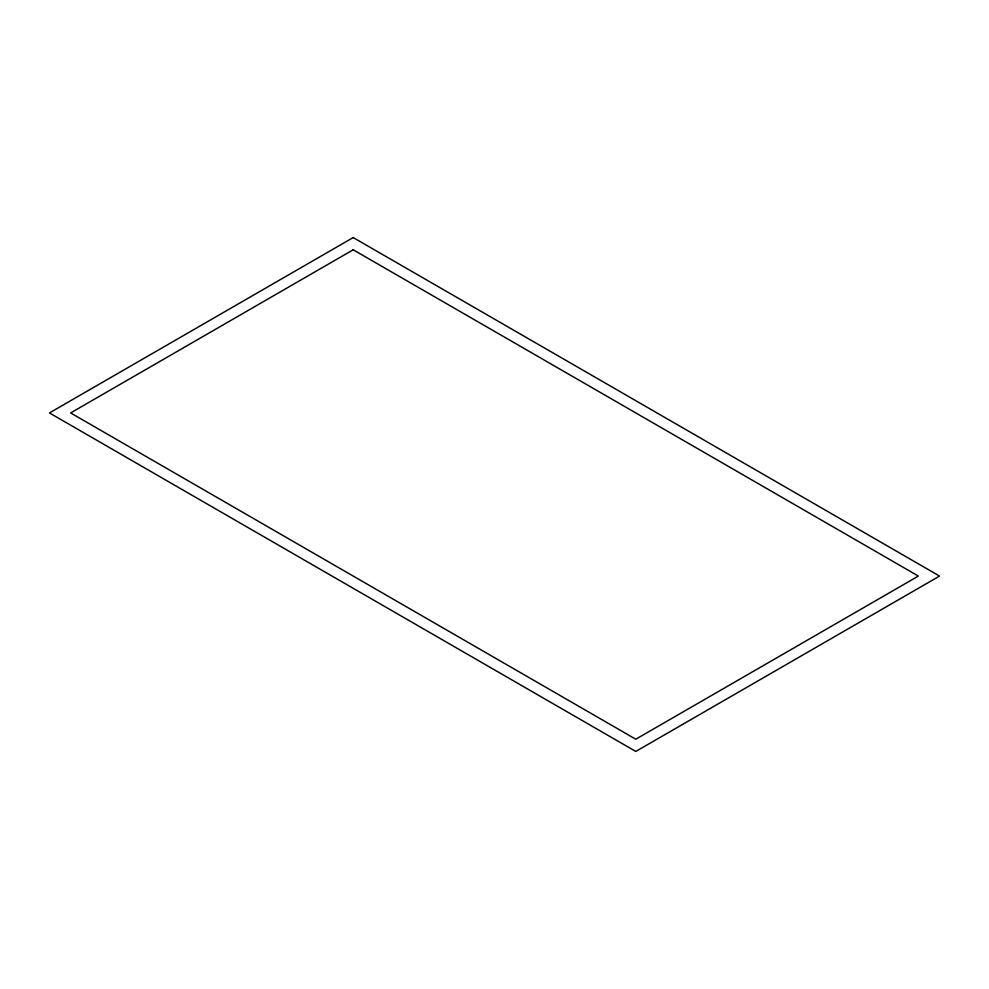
<?xml version="1.0" encoding="UTF-8"?>
<svg xmlns="http://www.w3.org/2000/svg" width="989" height="989" viewBox="0 0 989 989"><rect width="100%" height="100%" fill="white"/><g stroke="black" fill="none" stroke-linecap="round" stroke-linejoin="round"><path stroke-width="1.48" d="M353.209 237.558L49.45 412.932L635.791 751.442L939.55 576.068L353.209 237.558M353.209 249.784L70.639 412.932L635.791 739.216L918.361 576.068L353.209 249.784"/></g></svg>
